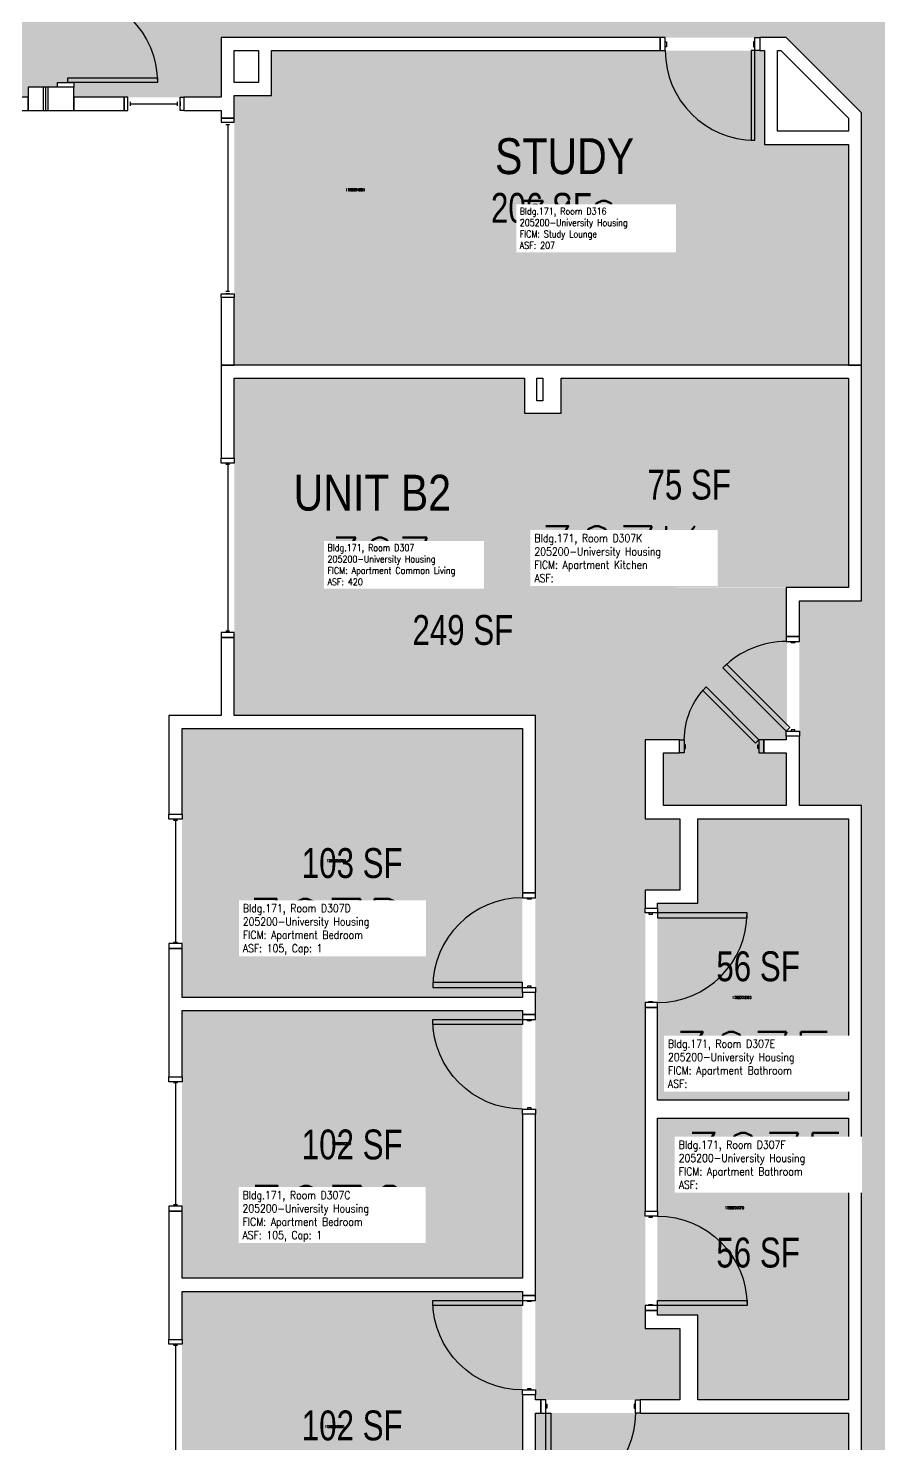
# Model space of a CAD drawing. Header units: inches. Extents: x -102 to 1651, y 245 to 1632.
# Drawn here: x 978 to 1320, y 729 to 1297 of the extents above; entities that cross this region are included whole.
import ezdxf
from ezdxf.enums import TextEntityAlignment as Align

# ---------------------------------------------------------------- set-up
doc = ezdxf.new("R2010")
doc.units = ezdxf.units.IN
doc.header["$LTSCALE"] = 48
doc.header["$MEASUREMENT"] = 0
for name, color, linetype in [('A-AREA-IDEN', 1, 'Continuous'), ('A-DOOR', 2, 'Continuous'), ('A-GLAZ', 1, 'Continuous'), ('A-IDEN-RNUM', 7, 'Continuous'), ('A-IDEN-SNUM', 4, 'Continuous'), ('A-IDEN-VNUM', 4, 'Continuous'), ('A-WALL', 5, 'Continuous'), ('AREA-TEXT', 3, 'Continuous'), ('Rooms-Category-Color', 7, 'Continuous'), ('Rooms-College-Color', 7, 'Continuous'), ('Rooms-Department-Color', 7, 'Continuous'), ('Rooms-Division-Color', 7, 'Continuous'), ('Rooms-Information', 7, 'Continuous')]:
    doc.layers.add(name, color=color, linetype=linetype)
doc.styles.add('AREA', font='arial.ttf', dxfattribs={"width": 0.75, "height": 12})
doc.styles.add('ROOMSNUMBER', font='txt.shx', dxfattribs={"height": 0.03})
doc.styles.add('ROOMVNUMBER', font='simplex.shx', dxfattribs={"width": 0.85})
doc.styles.get("Standard").update_dxf_attribs({"font": 'ARIALN.TTF'})

msp = doc.modelspace()

# ---------------------------------------------------------------- hatches: boundary and pattern name
h = msp.add_hatch()
h.set_pattern_fill('ANSI31', color=256, angle=90, style=0)
h.set_pattern_definition([(135, (661.53165, 557.89328), (-0.088388348, -0.088388348), [])])
h.paths.add_polyline_path([(1245.48, 889.36), (1245.48, 948.1), (1254.69, 948.1), (1254.69, 889.36)], flags=9)
at = {"layer": 'Rooms-Category-Color', "true_color": 0xadadad}
for points in [[(977.88, 1269.75), (977.88, 1273.75), (989.63, 1273.75), (989.63, 1275.75), (993.75, 1275.75), (992, 1347.75), (989.63, 1347.75), (989.63, 1349.75), (977.88, 1349.75), (977.88, 1353.75), (615.09, 1353.75), (615.09, 1378.75), (532.77, 1378.75), (532.77, 1353.75), (348.73, 1353.75), (348.73, 1378.75), (266.41, 1378.75), (266.41, 1353.75), (176.62, 1353.75), (176.62, 1264.36), (151.63, 1264.36), (151.63, 1182.03), (176.62, 1182.03), (176.62, 594.37), (236.63, 594.37), (236.63, 985.16), (261.63, 985.16), (261.63, 1067.48), (236.63, 1067.48), (236, 1270.38), (381, 1270.38), (381, 1248.88), (526.58, 1248.87), (526.58, 1248.75), (568.58, 1248.75), (568.58, 1269.75), (654.53, 1269.75), (654.53, 1293.75), (900.22, 1293.75), (900.22, 1269.75)], [(993.75, 1275.75), (996.13, 1275.75), (996.13, 1269.75), (1055.38, 1269.75), (1055.38, 1293.75), (1080.66, 1293.75), (1282.37, 1293.75), (1312.63, 1263.5), (1312.63, 1067.48), (1287.63, 1067.48), (1287.63, 985.16), (1312.63, 985.16), (1312.63, 594.37), (1372.63, 594.37), (1372.63, 1182.03), (1397.63, 1182.03), (1397.63, 1264.36), (1372.63, 1264.36), (1372.63, 1353.75), (1167.84, 1353.75), (1167.84, 1378.75), (1085.52, 1378.75), (1085.52, 1353.75), (996.78, 1353.75), (996.78, 1349.75), (996.13, 1349.75), (996.13, 1347.75), (992, 1347.75)]]:
    msp.add_hatch(color=253, dxfattribs=at).paths.add_polyline_path(points)
at = {"layer": 'Rooms-Category-Color', "true_color": 0x728ef3}
for points in [[(1060.63, 1270.5), (1060.63, 1162.12), (1131.37, 1162.12), (1136.62, 1162.12), (1307.38, 1162.12), (1307.38, 1250.83), (1273.62, 1250.83), (1273.62, 1288.5), (1075.62, 1288.5), (1075.62, 1270.5)], [(1177.23, 1156.87), (1177.23, 1072.73), (1282.65, 1072.61), (1282.65, 1011.49), (1273.41, 1011.61), (1273.41, 1006.36), (1282.36, 1006.36), (1282.36, 985.16), (1232.98, 985.16), (1232.98, 1006.36), (1239.41, 1006.36), (1239.41, 1011.61), (1225.73, 1011.61), (1225.73, 979.91), (1239.61, 979.91), (1239.61, 951.16), (1225.73, 951.16), (1225.73, 775.12), (1239.61, 775.12), (1239.61, 746.37), (1181.61, 746.37), (1181.61, 1021.37), (1060.61, 1021.37), (1060.61, 1156.87)], [(1307.36, 1072.73), (1177.23, 1072.73), (1177.23, 1142.87), (1191.86, 1142.87), (1191.86, 1156.87), (1307.36, 1156.87)], [(1039.63, 1016.08), (1039.63, 908.08), (1176.38, 908.08), (1176.38, 1016.08)], [(1307.38, 866.72), (1230.63, 866.72), (1230.63, 945.86), (1246.88, 945.86), (1246.88, 979.86), (1307.38, 979.86)], [(1039.63, 795.2), (1176.38, 795.2), (1176.38, 902.83), (1039.63, 902.83)], [(1307.38, 746.33), (1246.88, 746.33), (1246.88, 780.33), (1230.63, 780.33), (1230.63, 859.47), (1307.38, 859.47)], [(1176.38, 682.33), (1039.63, 682.33), (1039.63, 789.95), (1176.38, 789.95)], [(1307.38, 622.33), (1181.63, 622.33), (1181.63, 741.08), (1307.38, 741.08)]]:
    msp.add_hatch(color=171, dxfattribs=at).paths.add_polyline_path(points)
at = {"layer": 'Rooms-College-Color', "true_color": 0xadadad}
for points in [[(977.88, 1269.75), (977.88, 1273.75), (989.63, 1273.75), (989.63, 1275.75), (993.75, 1275.75), (992, 1347.75), (989.63, 1347.75), (989.63, 1349.75), (977.88, 1349.75), (977.88, 1353.75), (615.09, 1353.75), (615.09, 1378.75), (532.77, 1378.75), (532.77, 1353.75), (348.73, 1353.75), (348.73, 1378.75), (266.41, 1378.75), (266.41, 1353.75), (176.62, 1353.75), (176.62, 1264.36), (151.63, 1264.36), (151.63, 1182.03), (176.62, 1182.03), (176.62, 594.37), (236.63, 594.37), (236.63, 985.16), (261.63, 985.16), (261.63, 1067.48), (236.63, 1067.48), (236, 1270.38), (381, 1270.38), (381, 1248.88), (526.58, 1248.87), (526.58, 1248.75), (568.58, 1248.75), (568.58, 1269.75), (654.53, 1269.75), (654.53, 1293.75), (900.22, 1293.75), (900.22, 1269.75)], [(993.75, 1275.75), (996.13, 1275.75), (996.13, 1269.75), (1055.38, 1269.75), (1055.38, 1293.75), (1080.66, 1293.75), (1282.37, 1293.75), (1312.63, 1263.5), (1312.63, 1067.48), (1287.63, 1067.48), (1287.63, 985.16), (1312.63, 985.16), (1312.63, 594.37), (1372.63, 594.37), (1372.63, 1182.03), (1397.63, 1182.03), (1397.63, 1264.36), (1372.63, 1264.36), (1372.63, 1353.75), (1167.84, 1353.75), (1167.84, 1378.75), (1085.52, 1378.75), (1085.52, 1353.75), (996.78, 1353.75), (996.78, 1349.75), (996.13, 1349.75), (996.13, 1347.75), (992, 1347.75)], [(1060.63, 1270.5), (1060.63, 1162.12), (1131.37, 1162.12), (1136.62, 1162.12), (1307.38, 1162.12), (1307.38, 1250.83), (1273.62, 1250.83), (1273.62, 1288.5), (1075.62, 1288.5), (1075.62, 1270.5)], [(1177.23, 1156.87), (1177.23, 1072.73), (1282.65, 1072.61), (1282.65, 1011.49), (1273.41, 1011.61), (1273.41, 1006.36), (1282.36, 1006.36), (1282.36, 985.16), (1232.98, 985.16), (1232.98, 1006.36), (1239.41, 1006.36), (1239.41, 1011.61), (1225.73, 1011.61), (1225.73, 979.91), (1239.61, 979.91), (1239.61, 951.16), (1225.73, 951.16), (1225.73, 775.12), (1239.61, 775.12), (1239.61, 746.37), (1181.61, 746.37), (1181.61, 1021.37), (1060.61, 1021.37), (1060.61, 1156.87)], [(1307.36, 1072.73), (1177.23, 1072.73), (1177.23, 1142.87), (1191.86, 1142.87), (1191.86, 1156.87), (1307.36, 1156.87)], [(1039.63, 1016.08), (1039.63, 908.08), (1176.38, 908.08), (1176.38, 1016.08)], [(1307.38, 866.72), (1230.63, 866.72), (1230.63, 945.86), (1246.88, 945.86), (1246.88, 979.86), (1307.38, 979.86)], [(1039.63, 795.2), (1176.38, 795.2), (1176.38, 902.83), (1039.63, 902.83)], [(1307.38, 746.33), (1246.88, 746.33), (1246.88, 780.33), (1230.63, 780.33), (1230.63, 859.47), (1307.38, 859.47)], [(1176.38, 682.33), (1039.63, 682.33), (1039.63, 789.95), (1176.38, 789.95)], [(1307.38, 622.33), (1181.63, 622.33), (1181.63, 741.08), (1307.38, 741.08)]]:
    msp.add_hatch(color=253, dxfattribs=at).paths.add_polyline_path(points)
at = {"layer": 'Rooms-Department-Color', "true_color": 0xacacac}
for points in [[(977.88, 1269.75), (977.88, 1273.75), (989.63, 1273.75), (989.63, 1275.75), (993.75, 1275.75), (992, 1347.75), (989.63, 1347.75), (989.63, 1349.75), (977.88, 1349.75), (977.88, 1353.75), (615.09, 1353.75), (615.09, 1378.75), (532.77, 1378.75), (532.77, 1353.75), (348.73, 1353.75), (348.73, 1378.75), (266.41, 1378.75), (266.41, 1353.75), (176.62, 1353.75), (176.62, 1264.36), (151.63, 1264.36), (151.63, 1182.03), (176.62, 1182.03), (176.62, 594.37), (236.63, 594.37), (236.63, 985.16), (261.63, 985.16), (261.63, 1067.48), (236.63, 1067.48), (236, 1270.38), (381, 1270.38), (381, 1248.88), (526.58, 1248.87), (526.58, 1248.75), (568.58, 1248.75), (568.58, 1269.75), (654.53, 1269.75), (654.53, 1293.75), (900.22, 1293.75), (900.22, 1269.75)], [(993.75, 1275.75), (996.13, 1275.75), (996.13, 1269.75), (1055.38, 1269.75), (1055.38, 1293.75), (1080.66, 1293.75), (1282.37, 1293.75), (1312.63, 1263.5), (1312.63, 1067.48), (1287.63, 1067.48), (1287.63, 985.16), (1312.63, 985.16), (1312.63, 594.37), (1372.63, 594.37), (1372.63, 1182.03), (1397.63, 1182.03), (1397.63, 1264.36), (1372.63, 1264.36), (1372.63, 1353.75), (1167.84, 1353.75), (1167.84, 1378.75), (1085.52, 1378.75), (1085.52, 1353.75), (996.78, 1353.75), (996.78, 1349.75), (996.13, 1349.75), (996.13, 1347.75), (992, 1347.75)]]:
    msp.add_hatch(color=253, dxfattribs=at).paths.add_polyline_path(points)
at = {"layer": 'Rooms-Department-Color', "true_color": 0x604aed}
for points in [[(1060.63, 1270.5), (1060.63, 1162.12), (1131.37, 1162.12), (1136.62, 1162.12), (1307.38, 1162.12), (1307.38, 1250.83), (1273.62, 1250.83), (1273.62, 1288.5), (1075.62, 1288.5), (1075.62, 1270.5)], [(1177.23, 1156.87), (1177.23, 1072.73), (1282.65, 1072.61), (1282.65, 1011.49), (1273.41, 1011.61), (1273.41, 1006.36), (1282.36, 1006.36), (1282.36, 985.16), (1232.98, 985.16), (1232.98, 1006.36), (1239.41, 1006.36), (1239.41, 1011.61), (1225.73, 1011.61), (1225.73, 979.91), (1239.61, 979.91), (1239.61, 951.16), (1225.73, 951.16), (1225.73, 775.12), (1239.61, 775.12), (1239.61, 746.37), (1181.61, 746.37), (1181.61, 1021.37), (1060.61, 1021.37), (1060.61, 1156.87)], [(1307.36, 1072.73), (1177.23, 1072.73), (1177.23, 1142.87), (1191.86, 1142.87), (1191.86, 1156.87), (1307.36, 1156.87)], [(1039.63, 1016.08), (1039.63, 908.08), (1176.38, 908.08), (1176.38, 1016.08)], [(1307.38, 866.72), (1230.63, 866.72), (1230.63, 945.86), (1246.88, 945.86), (1246.88, 979.86), (1307.38, 979.86)], [(1039.63, 795.2), (1176.38, 795.2), (1176.38, 902.83), (1039.63, 902.83)], [(1307.38, 746.33), (1246.88, 746.33), (1246.88, 780.33), (1230.63, 780.33), (1230.63, 859.47), (1307.38, 859.47)], [(1176.38, 682.33), (1039.63, 682.33), (1039.63, 789.95), (1176.38, 789.95)], [(1307.38, 622.33), (1181.63, 622.33), (1181.63, 741.08), (1307.38, 741.08)]]:
    msp.add_hatch(color=173, dxfattribs=at).paths.add_polyline_path(points)
at = {"layer": 'Rooms-Division-Color', "true_color": 0xadadad}
for points in [[(977.88, 1269.75), (977.88, 1273.75), (989.63, 1273.75), (989.63, 1275.75), (993.75, 1275.75), (992, 1347.75), (989.63, 1347.75), (989.63, 1349.75), (977.88, 1349.75), (977.88, 1353.75), (615.09, 1353.75), (615.09, 1378.75), (532.77, 1378.75), (532.77, 1353.75), (348.73, 1353.75), (348.73, 1378.75), (266.41, 1378.75), (266.41, 1353.75), (176.62, 1353.75), (176.62, 1264.36), (151.63, 1264.36), (151.63, 1182.03), (176.62, 1182.03), (176.62, 594.37), (236.63, 594.37), (236.63, 985.16), (261.63, 985.16), (261.63, 1067.48), (236.63, 1067.48), (236, 1270.38), (381, 1270.38), (381, 1248.88), (526.58, 1248.87), (526.58, 1248.75), (568.58, 1248.75), (568.58, 1269.75), (654.53, 1269.75), (654.53, 1293.75), (900.22, 1293.75), (900.22, 1269.75)], [(993.75, 1275.75), (996.13, 1275.75), (996.13, 1269.75), (1055.38, 1269.75), (1055.38, 1293.75), (1080.66, 1293.75), (1282.37, 1293.75), (1312.63, 1263.5), (1312.63, 1067.48), (1287.63, 1067.48), (1287.63, 985.16), (1312.63, 985.16), (1312.63, 594.37), (1372.63, 594.37), (1372.63, 1182.03), (1397.63, 1182.03), (1397.63, 1264.36), (1372.63, 1264.36), (1372.63, 1353.75), (1167.84, 1353.75), (1167.84, 1378.75), (1085.52, 1378.75), (1085.52, 1353.75), (996.78, 1353.75), (996.78, 1349.75), (996.13, 1349.75), (996.13, 1347.75), (992, 1347.75)]]:
    msp.add_hatch(color=253, dxfattribs=at).paths.add_polyline_path(points)
at = {"layer": 'Rooms-Division-Color', "true_color": 0x604aed}
for points in [[(1060.63, 1270.5), (1060.63, 1162.12), (1131.37, 1162.12), (1136.62, 1162.12), (1307.38, 1162.12), (1307.38, 1250.83), (1273.62, 1250.83), (1273.62, 1288.5), (1075.62, 1288.5), (1075.62, 1270.5)], [(1177.23, 1156.87), (1177.23, 1072.73), (1282.65, 1072.61), (1282.65, 1011.49), (1273.41, 1011.61), (1273.41, 1006.36), (1282.36, 1006.36), (1282.36, 985.16), (1232.98, 985.16), (1232.98, 1006.36), (1239.41, 1006.36), (1239.41, 1011.61), (1225.73, 1011.61), (1225.73, 979.91), (1239.61, 979.91), (1239.61, 951.16), (1225.73, 951.16), (1225.73, 775.12), (1239.61, 775.12), (1239.61, 746.37), (1181.61, 746.37), (1181.61, 1021.37), (1060.61, 1021.37), (1060.61, 1156.87)], [(1307.36, 1072.73), (1177.23, 1072.73), (1177.23, 1142.87), (1191.86, 1142.87), (1191.86, 1156.87), (1307.36, 1156.87)], [(1039.63, 1016.08), (1039.63, 908.08), (1176.38, 908.08), (1176.38, 1016.08)], [(1307.38, 866.72), (1230.63, 866.72), (1230.63, 945.86), (1246.88, 945.86), (1246.88, 979.86), (1307.38, 979.86)], [(1039.63, 795.2), (1176.38, 795.2), (1176.38, 902.83), (1039.63, 902.83)], [(1307.38, 746.33), (1246.88, 746.33), (1246.88, 780.33), (1230.63, 780.33), (1230.63, 859.47), (1307.38, 859.47)], [(1176.38, 682.33), (1039.63, 682.33), (1039.63, 789.95), (1176.38, 789.95)], [(1307.38, 622.33), (1181.63, 622.33), (1181.63, 741.08), (1307.38, 741.08)]]:
    msp.add_hatch(color=173, dxfattribs=at).paths.add_polyline_path(points)

# ---------------------------------------------------------------- linework, layer by layer
at = {"layer": 'A-DOOR'}
for p, q in [((1233.75, 1293.75), (1231.75, 1293.75)), ((1231.75, 1293.75), (1231.75, 1288.5)), ((1233.75, 1288.5), (1233.75, 1293.75)), ((1233.75, 1292), (1234.25, 1292)), ((1233.75, 1290), (1233.75, 1292)), ((1234.25, 1292), (1234.25, 1290)), ((1269.75, 1292), (1269.25, 1292)), ((1269.25, 1292), (1269.25, 1290)), ((1269.75, 1293.75), (1271.75, 1293.75)), ((1269.75, 1288.5), (1269.75, 1293.75)), ((1269.75, 1290), (1269.75, 1292)), ((1271.75, 1293.75), (1271.75, 1288.5)), ((1231.75, 1288.5), (1233.75, 1288.5)), ((1234.25, 1290), (1233.75, 1290)), ((1269.75, 1288.5), (1268.25, 1288.5)), ((1268.25, 1288.5), (1268.25, 1252.5)), ((1269.25, 1290), (1269.75, 1290)), ((1269.75, 1252.5), (1269.75, 1288.5)), ((1271.75, 1288.5), (1269.75, 1288.5)), ((989.63, 1273.75), (989.63, 1275.75)), ((989.63, 1275.75), (996.13, 1275.75)), ((993.75, 1275.75), (993.75, 1277.5)), ((993.75, 1277.5), (1029.75, 1277.5)), ((1029.75, 1275.75), (993.75, 1275.75)), ((996.13, 1275.75), (996.13, 1273.75)), ((1029.75, 1277.5), (1029.75, 1275.75)), ((996.13, 1273.75), (989.63, 1273.75)), ((1268.25, 1252.5), (1269.75, 1252.5))]:
    msp.add_line(p, q, dxfattribs=at)
for points in [[(1287.63, 1051.09), (1287.63, 1053.09), (1282.37, 1053.09), (1282.37, 1051.09)], [(1285.88, 1051.09), (1285.88, 1050.59), (1284.38, 1050.59), (1284.38, 1051.09)], [(1282.37, 1015.09), (1283.79, 1016.51), (1258.33, 1041.96), (1256.92, 1040.55)], [(1271.42, 1011.61), (1270.01, 1010.19), (1248.8, 1031.41), (1250.21, 1032.82)], [(1287.63, 1015.09), (1287.63, 1013.09), (1282.37, 1013.09), (1282.37, 1015.09)], [(1285.88, 1015.09), (1285.88, 1015.59), (1284.38, 1015.59), (1284.38, 1015.09)], [(1241.42, 1006.36), (1239.42, 1006.36), (1239.42, 1011.61), (1241.42, 1011.61)], [(1241.42, 1008.11), (1241.92, 1008.11), (1241.92, 1009.61), (1241.42, 1009.61)], [(1271.42, 1008.11), (1270.92, 1008.11), (1270.92, 1009.61), (1271.42, 1009.61)], [(1271.42, 1006.36), (1273.42, 1006.36), (1273.42, 1011.61), (1271.42, 1011.61)], [(1181.63, 948.12), (1181.63, 950.12), (1176.38, 950.12), (1176.38, 948.12)], [(1179.88, 948.12), (1179.88, 947.62), (1178.38, 947.62), (1178.38, 948.12)], [(1225.75, 942.02), (1225.75, 944.02), (1230.63, 944.02), (1230.63, 942.02)], [(1227.13, 942.02), (1227.13, 941.52), (1228.63, 941.52), (1228.63, 942.02)], [(1230.63, 942.02), (1230.63, 940.02), (1266.63, 940.02), (1266.63, 942.02)], [(1176.38, 912.12), (1176.38, 914.12), (1140.38, 914.12), (1140.38, 912.12)], [(1181.63, 912.12), (1181.63, 910.12), (1176.38, 910.12), (1176.38, 912.12)], [(1179.88, 912.12), (1179.88, 912.62), (1178.38, 912.62), (1178.38, 912.12)], [(1225.75, 906.02), (1225.75, 904.02), (1230.63, 904.02), (1230.63, 906.02)], [(1227.13, 906.02), (1227.13, 906.52), (1228.63, 906.52), (1228.63, 906.02)], [(1176.38, 899.25), (1176.38, 897.25), (1140.38, 897.25), (1140.38, 899.25)], [(1181.63, 899.25), (1181.63, 901.25), (1176.38, 901.25), (1176.38, 899.25)], [(1179.88, 899.25), (1179.88, 898.75), (1178.38, 898.75), (1178.38, 899.25)], [(1181.63, 863.25), (1181.63, 861.25), (1176.38, 861.25), (1176.38, 863.25)], [(1179.88, 863.25), (1179.88, 863.75), (1178.38, 863.75), (1178.38, 863.25)], [(1225.75, 820.27), (1225.75, 822.27), (1230.63, 822.27), (1230.63, 820.27)], [(1227.13, 820.27), (1227.13, 819.77), (1228.63, 819.77), (1228.63, 820.27)], [(1176.38, 786.37), (1176.38, 784.37), (1140.38, 784.37), (1140.38, 786.37)], [(1181.63, 786.37), (1181.63, 788.37), (1176.38, 788.37), (1176.38, 786.37)], [(1179.88, 786.37), (1179.88, 785.87), (1178.38, 785.87), (1178.38, 786.37)], [(1227.13, 784.27), (1227.13, 784.77), (1228.63, 784.77), (1228.63, 784.27)], [(1230.63, 784.27), (1230.63, 786.27), (1266.63, 786.27), (1266.63, 784.27)], [(1225.75, 784.27), (1225.75, 782.27), (1230.63, 782.27), (1230.63, 784.27)], [(1179.88, 750.37), (1179.88, 750.87), (1178.38, 750.87), (1178.38, 750.37)], [(1181.63, 750.37), (1181.63, 748.37), (1176.38, 748.37), (1176.38, 750.37)], [(1185.75, 746.37), (1183.75, 746.37), (1183.75, 741.12), (1185.75, 741.12)], [(1221.75, 746.37), (1223.75, 746.37), (1223.75, 741.12), (1221.75, 741.12)], [(1185.75, 744.62), (1186.25, 744.62), (1186.25, 743.12), (1185.75, 743.12)], [(1185.75, 741.12), (1187.75, 741.12), (1187.75, 705.12), (1185.75, 705.12)], [(1221.75, 744.62), (1221.25, 744.62), (1221.25, 743.12), (1221.75, 743.12)]]:
    msp.add_lwpolyline(points, close=True, dxfattribs=at)
at = {"layer": 'A-DOOR', "extrusion": (0, 0, -1)}
for centre, radius, start, end in [((-993.75, 1275.75), 36, 90, 180), ((-1271.42, 1011.61), 30, 0, 45), ((-1176.38, 899.25), 36, 270, 0), ((-1230.63, 784.27), 36, 90, 180), ((-1176.38, 786.37), 36, 270, 0), ((-1185.75, 741.12), 36, 180, 270)]:
    msp.add_arc(centre, radius, start, end, dxfattribs=at)
at = {"layer": 'A-DOOR'}
for centre, start, end in [((1269.75, 1288.5), 180, 270), ((1282.37, 1015.09), 90, 135), ((1176.38, 912.12), 90, 180), ((1230.63, 942.02), 270, 0)]:
    msp.add_arc(centre, 36, start, end, dxfattribs=at)
at = {"layer": 'A-GLAZ'}
for p, q in [((1017.87, 1269.75), (1016.37, 1269.75)), ((1016.37, 1269.75), (1016.37, 1264.5)), ((1017.87, 1264.5), (1017.87, 1269.75)), ((1038.87, 1269.75), (1040.37, 1269.75)), ((1038.87, 1264.5), (1038.87, 1269.75)), ((1040.37, 1269.75), (1040.37, 1264.5)), ((1016.37, 1264.5), (1017.87, 1264.5)), ((1017.87, 1266.38), (1017.87, 1267.88)), ((1018.87, 1266.38), (1018.87, 1267.88)), ((1018.87, 1267.13), (1037.87, 1267.13)), ((1037.87, 1266.38), (1037.87, 1267.88)), ((1038.87, 1267.88), (1038.87, 1266.38)), ((1040.37, 1264.5), (1038.87, 1264.5)), ((1060.63, 1261.31), (1055.38, 1261.31)), ((1055.38, 1261.31), (1055.38, 1259.81)), ((1055.38, 1259.81), (1060.63, 1259.81)), ((1057.25, 1259.81), (1058.75, 1259.81)), ((1057.25, 1258.81), (1058.75, 1258.81)), ((1058, 1258.81), (1058, 1191.81)), ((1060.63, 1259.81), (1060.63, 1261.31)), ((1055.38, 1189.31), (1055.38, 1190.81)), ((1055.38, 1190.81), (1060.63, 1190.81)), ((1060.63, 1189.31), (1055.38, 1189.31)), ((1057.25, 1191.81), (1058.75, 1191.81)), ((1058.75, 1190.81), (1057.25, 1190.81)), ((1060.63, 1190.81), (1060.63, 1189.31)), ((1058.75, 1122.26), (1057.25, 1122.26)), ((1058, 1122.26), (1058, 1055.26)), ((1058.75, 1055.26), (1057.25, 1055.26)), ((1037.75, 979.22), (1036.25, 979.22)), ((1037, 979.22), (1037, 930.22)), ((1037.75, 930.22), (1036.25, 930.22)), ((1037.75, 873.75), (1036.25, 873.75)), ((1037, 873.75), (1037, 824.75)), ((1037.75, 824.75), (1036.25, 824.75)), ((1037.75, 768.22), (1036.25, 768.22)), ((1037, 768.22), (1037, 719.22))]:
    msp.add_line(p, q, dxfattribs=at)
for points in [[(1055.38, 1122.76), (1055.38, 1124.76), (1060.63, 1124.76), (1060.63, 1122.76)], [(1055.38, 1054.76), (1055.38, 1052.76), (1060.63, 1052.76), (1060.63, 1054.76)], [(1034.38, 979.72), (1034.38, 981.72), (1039.63, 981.72), (1039.63, 979.72)], [(1034.38, 929.72), (1034.38, 927.72), (1039.63, 927.72), (1039.63, 929.72)], [(1034.38, 874.25), (1034.38, 876.25), (1039.63, 876.25), (1039.63, 874.25)], [(1034.38, 824.25), (1034.38, 822.25), (1039.63, 822.25), (1039.63, 824.25)], [(1034.38, 768.72), (1034.38, 770.72), (1039.63, 770.72), (1039.63, 768.72)]]:
    msp.add_lwpolyline(points, close=True, dxfattribs=at)
at = {"layer": 'A-WALL'}
for p, q in [((1055.38, 1293.75), (1055.38, 1269.75)), ((1231.75, 1293.75), (1055.38, 1293.75)), ((1231.75, 1288.5), (1231.75, 1293.75)), ((1282.37, 1293.75), (1271.75, 1293.75)), ((1271.75, 1293.75), (1271.75, 1288.5)), ((1312.63, 1263.5), (1282.37, 1293.75)), ((1060.63, 1275.75), (1060.63, 1288.5)), ((1060.63, 1288.5), (1070.37, 1288.5)), ((1070.37, 1288.5), (1070.37, 1275.75)), ((1075.62, 1270.5), (1075.62, 1288.5)), ((1075.62, 1288.5), (1231.75, 1288.5)), ((1271.75, 1288.5), (1273.62, 1288.5)), ((1273.62, 1288.5), (1273.62, 1250.83)), ((1278.87, 1288.5), (1280.2, 1288.5)), ((1278.87, 1256.08), (1278.87, 1288.5)), ((1280.2, 1288.5), (1307.38, 1261.33)), ((1070.37, 1275.75), (1060.63, 1275.75)), ((977.88, 1269.75), (961.49, 1269.75)), ((977.88, 1273.75), (977.88, 1264.5)), ((996.13, 1273.75), (977.88, 1273.75)), ((977.88, 1264.5), (977.88, 1269.75)), ((983.88, 1273.75), (983.88, 1264.5)), ((984.88, 1264.5), (984.88, 1273.75)), ((985.88, 1264.5), (985.88, 1273.75)), ((996.13, 1264.5), (996.13, 1273.75)), ((1016.37, 1269.75), (996.13, 1269.75)), ((996.13, 1269.75), (996.13, 1264.5)), ((1016.37, 1264.5), (1016.37, 1269.75)), ((1055.38, 1269.75), (1040.37, 1269.75)), ((1040.37, 1269.75), (1040.37, 1264.5)), ((1060.63, 1261.31), (1060.63, 1270.5)), ((1060.63, 1270.5), (1075.62, 1270.5)), ((961.49, 1264.5), (977.88, 1264.5)), ((977.88, 1264.5), (996.13, 1264.5)), ((996.13, 1264.5), (1016.37, 1264.5)), ((1040.37, 1264.5), (1055.38, 1264.5)), ((1055.38, 1264.5), (1055.38, 1261.31)), ((1312.63, 1162.12), (1312.63, 1263.5)), ((1055.38, 1261.31), (1060.63, 1261.31)), ((1307.38, 1261.33), (1307.38, 1256.08)), ((1307.38, 1256.08), (1278.87, 1256.08)), ((1273.62, 1250.83), (1307.38, 1250.83)), ((1307.38, 1250.83), (1307.38, 1162.12)), ((1060.63, 1189.31), (1055.38, 1189.31)), ((1055.38, 1189.31), (1055.38, 1162.12)), ((1060.63, 1162.12), (1060.63, 1189.31)), ((1055.38, 1162.12), (1060.63, 1162.12)), ((1055.38, 1162.12), (1055.38, 1124.76)), ((1312.63, 1162.12), (1055.38, 1162.12)), ((1307.38, 1162.12), (1312.63, 1162.12)), ((1312.63, 1067.48), (1312.63, 1162.12)), ((1060.63, 1124.76), (1060.63, 1156.87)), ((1060.63, 1156.87), (1177.25, 1156.87)), ((1177.25, 1156.87), (1177.25, 1142.87)), ((1182.13, 1156.87), (1184.63, 1156.87)), ((1182.13, 1147.75), (1182.13, 1156.87)), ((1184.63, 1156.87), (1184.63, 1147.75)), ((1191.88, 1156.87), (1307.38, 1156.87)), ((1191.88, 1142.87), (1191.88, 1156.87)), ((1307.38, 1156.87), (1307.38, 1072.73)), ((1184.63, 1147.75), (1182.13, 1147.75)), ((1177.25, 1142.87), (1191.88, 1142.87)), ((1055.38, 1124.76), (1060.63, 1124.76)), ((1282.37, 1072.73), (1282.37, 1053.09)), ((1307.38, 1072.73), (1282.37, 1072.73)), ((1287.63, 1053.09), (1287.63, 1067.48)), ((1287.63, 1067.48), (1312.63, 1067.48)), ((1055.38, 1052.76), (1055.38, 1021.37)), ((1060.63, 1052.76), (1055.38, 1052.76)), ((1060.63, 1021.37), (1060.63, 1052.76)), ((1282.37, 1053.09), (1287.63, 1053.09)), ((1034.38, 1021.37), (1034.38, 981.72)), ((1055.38, 1021.37), (1034.38, 1021.37)), ((1181.63, 1021.37), (1060.63, 1021.37)), ((1181.63, 950.12), (1181.63, 1021.37)), ((1039.63, 981.72), (1039.63, 1016.12)), ((1039.63, 1016.12), (1176.38, 1016.12)), ((1176.38, 1016.12), (1176.38, 950.12)), ((1282.37, 1013.09), (1282.37, 1011.61)), ((1287.63, 1013.09), (1282.37, 1013.09)), ((1287.63, 985.16), (1287.63, 1013.09)), ((1225.75, 1011.61), (1225.75, 979.91)), ((1239.42, 1011.61), (1225.75, 1011.61)), ((1239.42, 1006.36), (1239.42, 1011.61)), ((1282.37, 1011.61), (1273.42, 1011.61)), ((1273.42, 1011.61), (1273.42, 1006.36)), ((1233, 985.16), (1233, 1006.36)), ((1233, 1006.36), (1239.42, 1006.36)), ((1273.42, 1006.36), (1282.37, 1006.36)), ((1282.37, 1006.36), (1282.37, 985.16)), ((1282.37, 985.16), (1233, 985.16)), ((1312.63, 985.16), (1287.63, 985.16)), ((1312.63, 745.75), (1312.63, 985.16)), ((1034.38, 981.72), (1039.63, 981.72)), ((1225.75, 979.91), (1239.63, 979.91)), ((1239.63, 979.91), (1239.63, 951.16)), ((1246.88, 945.91), (1246.88, 979.91)), ((1246.88, 979.91), (1307.38, 979.91)), ((1307.38, 979.91), (1307.38, 866.77)), ((1176.38, 950.12), (1181.63, 950.12)), ((1225.75, 951.16), (1225.75, 944.02)), ((1239.63, 951.16), (1225.75, 951.16)), ((1225.75, 944.02), (1230.63, 944.02)), ((1230.63, 944.02), (1230.63, 945.91)), ((1230.63, 945.91), (1246.88, 945.91)), ((1034.38, 927.72), (1034.38, 876.25)), ((1039.63, 927.72), (1034.38, 927.72)), ((1039.63, 908.12), (1039.63, 927.72)), ((1176.38, 910.12), (1176.38, 908.12)), ((1181.63, 910.12), (1176.38, 910.12)), ((1181.63, 901.25), (1181.63, 910.12)), ((1176.38, 908.12), (1039.63, 908.12)), ((1039.63, 876.25), (1039.63, 902.87)), ((1039.63, 902.87), (1176.38, 902.87)), ((1176.38, 902.87), (1176.38, 901.25)), ((1176.38, 901.25), (1181.63, 901.25)), ((1225.75, 904.02), (1225.75, 822.27)), ((1230.63, 904.02), (1225.75, 904.02)), ((1230.63, 866.77), (1230.63, 904.02)), ((1034.38, 876.25), (1039.63, 876.25)), ((1307.38, 866.77), (1230.63, 866.77)), ((1176.38, 861.25), (1176.38, 795.25)), ((1181.63, 861.25), (1176.38, 861.25)), ((1181.63, 788.37), (1181.63, 861.25)), ((1230.63, 822.27), (1230.63, 859.52)), ((1230.63, 859.52), (1307.38, 859.52)), ((1307.38, 859.52), (1307.38, 746.37)), ((1039.63, 822.25), (1034.38, 822.25)), ((1034.38, 822.25), (1034.38, 770.72)), ((1039.63, 795.25), (1039.63, 822.25)), ((1225.75, 822.27), (1230.63, 822.27)), ((1176.38, 795.25), (1039.63, 795.25)), ((1039.63, 790), (1176.38, 790)), ((1039.63, 770.72), (1039.63, 790)), ((1176.38, 790), (1176.38, 788.37)), ((1176.38, 788.37), (1181.63, 788.37)), ((1225.75, 782.27), (1225.75, 775.12)), ((1230.63, 782.27), (1225.75, 782.27)), ((1230.63, 780.37), (1230.63, 782.27)), ((1246.88, 780.37), (1230.63, 780.37)), ((1246.88, 746.37), (1246.88, 780.37)), ((1225.75, 775.12), (1239.63, 775.12)), ((1239.63, 775.12), (1239.63, 746.37)), ((1034.38, 770.72), (1039.63, 770.72)), ((1176.38, 748.37), (1176.38, 682.37)), ((1181.63, 748.37), (1176.38, 748.37)), ((1181.63, 746.37), (1181.63, 748.37)), ((1183.75, 746.37), (1181.63, 746.37)), ((1183.75, 741.12), (1183.75, 746.37)), ((1226.38, 746.37), (1223.75, 746.37)), ((1223.75, 746.37), (1223.75, 741.12)), ((1239.63, 746.37), (1226.38, 746.37)), ((1307.38, 746.37), (1246.88, 746.37)), ((1312.63, 617.12), (1312.63, 745.75)), ((1181.63, 677.75), (1181.63, 741.12)), ((1181.63, 741.12), (1183.75, 741.12)), ((1223.75, 741.12), (1226.38, 741.12)), ((1226.38, 741.12), (1307.38, 741.12)), ((1307.38, 741.12), (1307.38, 622.37))]:
    msp.add_line(p, q, dxfattribs=at)

# ---------------------------------------------------------------- texts
at = {"layer": 'A-AREA-IDEN'}
for s, p in [('STUDY', (1193.31, 1238.89)), ('UNIT B2', (1116.08, 1103.69))]:
    msp.add_text(s, height=14.4, dxfattribs=at).set_placement(p, align=Align.CENTER)
at = {"layer": 'A-IDEN-RNUM', "style": 'ROOMSNUMBER', "width": 0.85}
for s, p in [('0316-00', (1109.21, 1232.59)), ('0307-K0', (1226.15, 1086.51)), ('0307-00', (1135.8, 1084.96)), ('0307-D0', (1101.63, 962.96)), ('0307-E0', (1264.52, 908.06)), ('0307-C0', (1103.63, 849.35)), ('0307-F0', (1261.57, 823.56)), ('0307-B0', (1100.86, 735.62))]:
    msp.add_text(s, height=1, dxfattribs=at).set_placement(p, align=Align.MIDDLE_CENTER)
at = {"layer": 'A-IDEN-SNUM', "style": 'ROOMSNUMBER', "width": 0.85}
for s, p in [('1710D31600', (1109.21, 1232.59)), ('1710D307K0', (1226.15, 1086.51)), ('1710D30700', (1135.8, 1084.96)), ('1710D307D0', (1101.63, 962.96)), ('1710D307E0', (1264.52, 908.06)), ('1710D307C0', (1103.63, 849.35)), ('1710D307F0', (1261.57, 823.56)), ('1710D307B0', (1100.86, 735.62))]:
    msp.add_text(s, height=1, dxfattribs=at).set_placement(p, align=Align.MIDDLE_CENTER)
at = {"layer": 'A-IDEN-VNUM', "style": 'ROOMVNUMBER', "width": 0.85}
for s, height, p in [('316', 19.2, (1194.35, 1218.49)), ('307', 19.2, (1119.06, 1083.29)), ('307K', 22.5, (1214.9, 1086.19)), ('307D', 22.5, (1097.75, 936.41)), ('307E', 22.5, (1268.1, 883.05)), ('307F', 22.5, (1272.41, 842.49)), ('307C', 22.5, (1098.08, 821.16))]:
    msp.add_text(s, height=height, dxfattribs=at).set_placement(p, align=Align.MIDDLE_CENTER)
at = {"layer": 'AREA-TEXT', "style": 'AREA', "width": 0.75}
for s, p in [('206 SF', (1184, 1225.31)), ('75 SF', (1243.39, 1114.14)), ('249 SF', (1152.46, 1055.74)), ('103 SF', (1108, 962.08)), ('56 SF', (1271.06, 920.6)), ('102 SF', (1108, 849.02)), ('56 SF', (1271.06, 805.59)), ('102 SF', (1108, 736.14))]:
    msp.add_text(s, height=12, dxfattribs=at).set_placement(p, align=Align.MIDDLE_CENTER)

# ---------------------------------------------------------------- next in the draw order: texts
at = {"layer": 'Rooms-Information', "attachment_point": 7, "style": 'ROOMVNUMBER', "bg_fill": 3, "box_fill_scale": 1.5, "bg_fill_color": 256, "bg_fill_true_color": 13158600, "bg_fill_transparency": 0}
for s, insert, char_height, width in [('Bldg.171, Room D316^M^J205200-University Housing^M^JFICM: Study Lounge^M^JASF: 207', (1175.31, 1208.89), 2.7429, 61.44), ('Bldg.171, Room D307K^M^J205200-University Housing^M^JFICM: Apartment Kitchen^M^JASF: ', (1181.2, 1074.94), 3.2143, 72), ('Bldg.171, Room D307^M^J205200-University Housing^M^JFICM: Apartment Common Living^M^JASF: 420', (1098.08, 1073.69), 2.7429, 61.44), ('Bldg.171, Room D307D^M^J205200-University Housing^M^JFICM: Apartment Bedroom^M^JASF: 105, Cap: 1', (1064.06, 925.16), 3.2143, 72), ('Bldg.171, Room D307E^M^J205200-University Housing^M^JFICM: Apartment Bathroom^M^JASF: ', (1234.86, 871.8), 3.2143, 72), ('Bldg.171, Room D307F^M^J205200-University Housing^M^JFICM: Apartment Bathroom^M^JASF: ', (1239.17, 831.24), 3.2143, 72), ('Bldg.171, Room D307C^M^J205200-University Housing^M^JFICM: Apartment Bedroom^M^JASF: 105, Cap: 1', (1063.93, 809.91), 3.2143, 72)]:
    msp.add_mtext(s, dxfattribs=dict(at, insert=insert, char_height=char_height, width=width))

doc.saveas('drawing.dxf')
